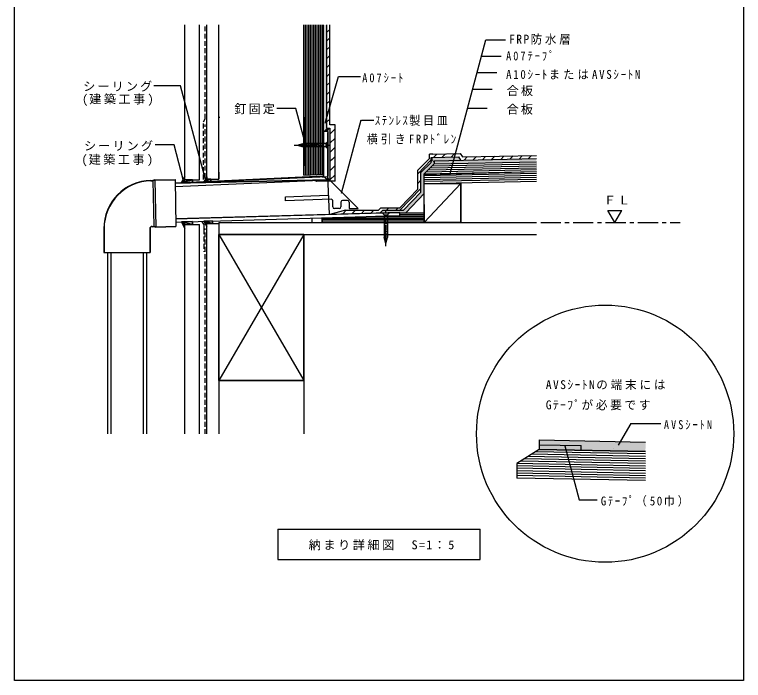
# Model space of a CAD drawing. Units: millimetres, scale not verified. Extents: x -407 to 493, y -580 to 705.
# Drawn here: x -407 to 493, y -580 to 242 of the extents above; entities that cross this region are included whole.
import ezdxf

# ---------------------------------------------------------------- set-up
doc = ezdxf.new("R2010")
doc.units = ezdxf.units.MM
doc.header["$LTSCALE"] = 5
doc.linetypes.add('CHAIN1', pattern=[8, 5, -1, 1, -1])
doc.linetypes.add('DASHED1', pattern=[1.8, 1.2, -0.6])
for name, color, linetype in [('0-0_境界寸法', 7, 'Continuous'), ('0-6', 3, 'Continuous'), ('A-0', 4, 'Continuous'), ('A-9', 4, 'Continuous'), ('F-0', 2, 'Continuous')]:
    doc.layers.add(name, color=color, linetype=linetype)
doc.styles.add('ＭＳ ゴシック', font='')
doc.styles.get('ＭＳ ゴシック').set_extended_font_data('MS Gothic')

msp = doc.modelspace()

# ---------------------------------------------------------------- linework, layer by layer
at = {"layer": '0-0_境界寸法'}
for p, q in [((325.321, 0.366), (342.641, 0.366)), ((333.981, -14.634), (325.321, 0.366)), ((333.981, -14.634), (342.641, 0.366))]:
    msp.add_line(p, q, dxfattribs=at)
at = {"layer": '0-0_境界寸法', "color": 2}
for p, q in [((-82.167, -393.205), (167.833, -393.205)), ((-82.167, -393.205), (-82.167, -430.705)), ((167.833, -430.705), (167.833, -393.205)), ((-82.167, -430.705), (167.833, -430.705))]:
    msp.add_line(p, q, dxfattribs=at)
at = {"layer": '0-6'}
msp.add_line((-49.826, 43.844), (-25.878, 44.895), dxfattribs=at)
at = {"layer": '0-6', "color": 7, "linetype": 'CHAIN1'}
msp.add_line((242.487, -14.634), (414.775, -14.634), dxfattribs=at)
at = {"layer": 'A-0', "color": 3}
for p, q in [((-407.167, -580.18), (-407.167, 704.82)), ((-196.814, 37.844), (-196.814, 229.287)), ((-49.814, 43.844), (-49.814, 229.287)), ((-37.815, 44.29), (-37.815, 229.016)), ((-25.814, 70.591), (-25.814, 229.287)), ((-154.814, 47.48), (-154.814, 115.479)), ((-49.814, 115.479), (-49.814, 55.48)), ((-25.814, 50.069), (-25.814, 97.836)), ((98.687, 44.521), (237.275, 48.202)), ((98.687, 33.398), (237.275, 36.2)), ((98.687, -14.634), (98.687, 33.398)), ((98.687, 33.398), (143.687, 33.398)), ((98.687, -14.634), (98.687, 30.379)), ((143.687, 33.398), (143.687, -14.634)), ((143.687, 30.379), (143.687, -14.634)), ((98.687, 2.866), (98.687, -14.634)), ((68.4, -6.102), (68.4, -2.102)), ((68.4, -2.634), (98.593, -2.634)), ((98.687, -2.634), (98.687, -14.634)), ((-196.814, -275.806), (-196.814, -17.102)), ((-154.814, -14.634), (237.275, -14.634)), ((-154.814, -14.634), (-154.814, -29.634)), ((143.687, -14.634), (98.687, -14.634)), ((143.687, -14.634), (98.687, -14.634)), ((-154.814, -29.634), (237.275, -29.634)), ((-154.814, -209.634), (-154.814, -29.634)), ((-154.814, -29.634), (-49.814, -29.634)), ((-154.814, -29.634), (-154.814, -209.634)), ((-49.814, -29.634), (-154.814, -29.634)), ((-49.814, -29.634), (-49.814, -209.634)), ((-49.814, -209.634), (-49.814, -29.634)), ((-49.814, -209.634), (-154.814, -209.634)), ((-154.814, -209.634), (-49.814, -209.634))]:
    msp.add_line(p, q, dxfattribs=at)
at = {"layer": 'A-0', "color": 7}
for p, q in [((-178.814, 37.844), (-178.814, 229.287)), ((-37.815, 229.016), (-37.815, 229.287)), ((-154.814, 47.48), (-154.814, 115.479)), ((-154.814, 115.479), (-153.753, 115.479)), ((-49.814, 115.479), (-49.814, 55.48)), ((98.687, 45.401), (110.937, 57.65)), ((110.856, 61.649), (110.937, 57.65)), ((110.937, 57.65), (237.275, 60.204)), ((110.937, 57.65), (237.275, 60.204)), ((110.937, 57.65), (237.275, 60.204)), ((98.687, 45.401), (237.275, 48.202)), ((98.687, -14.634), (98.687, 45.401)), ((-196.814, 42.407), (-201.54, 34.221)), ((-187.665, 37.844), (-187.665, 34.845)), ((-169.814, 41.65), (-173.394, 35.45)), ((-169.814, 41.65), (-169.814, 38.831)), ((-169.814, 38.831), (-164.673, 38.831)), ((-164.673, 38.831), (-164.673, 35.832)), ((98.687, 33.398), (237.275, 36.2)), ((98.687, 33.398), (143.687, 33.398)), ((143.687, -14.634), (143.687, 33.398)), ((98.687, 7.448), (98.687, -14.634)), ((-196.814, -21.529), (-201.215, -13.907)), ((-196.814, -17.102), (-178.814, -17.102)), ((-187.265, -13.503), (-187.265, -17.102)), ((-178.814, -275.806), (-178.814, -17.102)), ((-169.814, -19.662), (-173.598, -13.108)), ((-169.814, -15.776), (-154.814, -15.776)), ((-162.673, -12.791), (-162.673, -15.776)), ((-154.814, -15.776), (-154.814, -141.566)), ((-39.506, -14.634), (-39.506, -9.226)), ((98.687, -14.634), (143.687, -14.634)), ((-154.814, -209.634), (-154.814, -275.806)), ((-49.814, -209.634), (-49.814, -275.806))]:
    msp.add_line(p, q, dxfattribs=at)
at = {"layer": 'A-0', "color": 7, "linetype": 'DASHED1'}
for p, q in [((-171.814, 113.464), (-171.814, 229.287)), ((-173.914, 109.827), (-171.814, 113.464)), ((-173.914, 38.516), (-173.914, 109.827)), ((-171.814, 40.464), (-171.814, 106.248)), ((-175.895, -14.662), (-175.907, -14.662)), ((-174.596, -15.412), (-173.161, -17.898)), ((-173.451, -23.011), (-173.451, -50.82)), ((-173.25, -22.261), (-173.161, -22.106)), ((-172.96, -21.356), (-172.96, -18.648)), ((-171.814, -275.806), (-171.814, -22.183))]:
    msp.add_line(p, q, dxfattribs=at)
at = {"layer": 'A-0', "color": 2}
for p, q in [((-169.814, 38.831), (-169.814, 229.287)), ((-17.814, 105.836), (-17.814, 229.287)), ((-11.314, 105.836), (-17.814, 105.836)), ((-11.314, 36.504), (-11.314, 105.836)), ((109.246, 69.777), (105.246, 69.777)), ((105.246, 64.543), (105.246, 69.777)), ((107.247, 65.577), (140.844, 66.256)), ((110.856, 61.649), (237.194, 64.203)), ((140.991, 66.31), (143.607, 62.418)), ((107.247, 59.616), (94.687, 47.057)), ((110.937, 57.65), (237.275, 60.204)), ((94.687, 22.793), (94.687, 47.057)), ((-34.894, 36.555), (-37.25, 37.186)), ((-11.314, 36.504), (-34.506, 36.504)), ((90.687, 26.441), (68.61, 3.492)), ((94.687, 22.793), (73.21, 0.469)), ((98.687, 21.181), (75.775, -2.634)), ((1.33, 0.566), (-17.954, -4.601)), ((44.469, -2.795), (47.732, 0.469)), ((45.099, 3.492), (68.61, 3.492)), ((47.732, 0.469), (73.21, 0.469)), ((-169.814, -275.806), (-169.814, -15.776))]:
    msp.add_line(p, q, dxfattribs=at)
at = {"layer": 'A-0'}
for p, q in [((-47.814, 44.012), (-47.814, 229.287)), ((-45.814, 44.012), (-45.814, 229.287)), ((-43.814, 44.012), (-43.814, 229.287)), ((-41.814, 44.29), (-41.814, 229.287)), ((-39.814, 44.342), (-39.814, 229.287)), ((-35.814, 229.287), (-35.814, 44.29)), ((-33.814, 229.287), (-33.814, 44.569)), ((-31.814, 229.287), (-31.814, 44.619)), ((-29.814, 229.287), (-29.814, 44.729)), ((-27.814, 229.287), (-27.814, 44.84)), ((130.374, 44.414), (174.957, 210.799)), ((174.957, 210.799), (198.939, 210.799)), ((169.695, 190.799), (193.677, 190.799)), ((164.239, 170.799), (188.221, 170.799)), ((-202.266, 154.234), (-235.344, 154.234)), ((-170.815, 36.858), (-202.266, 154.234)), ((158.618, 149.823), (182.6, 149.823)), ((-59.943, 126.269), (-83.42, 126.269)), ((-48.051, 81.89), (-59.943, 126.269)), ((152.347, 126.418), (176.329, 126.418)), ((-3.466, 21.642), (20.746, 112.002)), ((21.102, 111.907), (36.494, 111.907)), ((-25.814, 42.733), (-25.814, 97.836)), ((-210.276, 81.237), (-233.753, 81.237)), ((-198.384, 36.858), (-210.276, 81.237)), ((-58.384, 80.982), (-50.734, 83.033)), ((-55.242, 80.14), (-55.561, 81.739)), ((-53.194, 79.592), (-53.72, 82.232)), ((-51.146, 79.043), (-51.88, 82.725)), ((-22.734, 83.033), (-50.734, 83.033)), ((-49.184, 78.932), (-50.002, 83.033)), ((-47.245, 78.932), (-48.063, 83.033)), ((-45.306, 78.932), (-46.124, 83.033)), ((-43.368, 78.932), (-44.185, 83.033)), ((-41.429, 78.932), (-42.247, 83.033)), ((-39.49, 78.932), (-40.308, 83.033)), ((-37.551, 78.932), (-38.369, 83.033)), ((-35.612, 78.932), (-36.43, 83.033)), ((-33.673, 78.932), (-34.491, 83.033)), ((-32.143, 80.982), (-32.552, 83.033)), ((-22.734, 83.033), (-20.685, 85.082)), ((-22.734, 83.033), (-22.734, 78.932)), ((-20.384, 85.082), (-20.685, 85.082)), ((-20.384, 85.082), (-20.384, 76.882)), ((-58.384, 80.982), (-50.734, 78.932)), ((-22.734, 78.932), (-50.734, 78.932)), ((-22.734, 78.932), (-20.685, 76.882)), ((110.039, 65.648), (114.107, 69.876)), ((120.906, 66.012), (124.906, 70.169)), ((132.295, 66.31), (136.217, 70.386)), ((147.91, 62.418), (151.832, 66.494)), ((159.222, 62.635), (163.145, 66.711)), ((170.533, 62.852), (174.456, 66.928)), ((181.845, 63.069), (185.768, 67.145)), ((193.156, 63.286), (197.079, 67.363)), ((204.469, 63.504), (208.391, 67.58)), ((215.78, 63.721), (219.702, 67.797)), ((227.092, 63.938), (231.014, 68.014)), ((90.687, 45.54), (107.247, 62.746)), ((106.037, 52.75), (237.275, 55.403)), ((108.487, 55.2), (237.275, 57.803)), ((237.275, 45.802), (98.687, 43)), ((101.138, 47.851), (237.275, 50.602)), ((103.587, 50.3), (237.275, 53.003)), ((-238.736, 37.331), (-236.518, 37.376)), ((-238.728, 36.931), (-236.467, 36.977)), ((-233.978, 37.577), (-236.467, 36.977)), ((-234.03, 37.976), (-209.035, 38.483)), ((-234.03, 37.976), (-232.851, -20.261)), ((-233.978, 37.577), (-209.027, 38.083)), ((-209.035, 38.483), (-207.856, -19.755)), ((-208.942, 33.897), (-20.685, 42.122)), ((-208.861, 29.897), (-20.506, 37.898)), ((-27.35, 41.831), (-25.814, 41.897)), ((-25.814, 41.897), (-25.814, 42.733)), ((-20.323, 40.015), (17.09, 2.603)), ((90.687, 33.529), (94.687, 37.686)), ((237.275, 43.401), (98.687, 40.599)), ((237.275, 41.001), (98.687, 38.199)), ((237.275, 38.6), (98.687, 35.799)), ((94.303, 27.315), (68.348, 0.335)), ((143.687, 33.398), (98.687, -14.634)), ((-72.61, 17.068), (-20.323, 19.068)), ((-72.61, 12.068), (-72.61, 17.068)), ((-16.18, 14.068), (-72.61, 12.068)), ((-14.18, 4.602), (-14.18, 12.068)), ((-4.18, 10.648), (-4.18, 10.629)), ((-4.18, 10.629), (-4.18, 4.602)), ((3.82, 12.648), (-2.18, 12.648)), ((5.82, 10.648), (5.82, 2.603)), ((-6.18, 2.603), (-12.18, 2.603)), ((-1.523, -3.531), (2.478, 0.469)), ((5.82, 2.603), (17.09, 2.603)), ((9.792, -3.531), (13.791, 0.469)), ((21.105, -3.531), (25.105, 0.469)), ((32.818, -3.132), (36.419, 0.469)), ((52.119, 0.469), (55.046, 3.395)), ((63.433, 0.469), (66.36, 3.395)), ((-208.051, -10.102), (47.129, -2.718)), ((-27.506, -8.963), (98.581, -8.963)), ((38.673, -6.963), (98.474, -6.963)), ((47.129, -2.715), (47.129, -3.015)), ((55.329, -3.015), (47.129, -3.015)), ((49.179, -5.065), (47.129, -3.015)), ((49.179, -5.065), (53.279, -5.065)), ((49.179, -5.065), (49.179, -33.064)), ((53.279, -5.065), (55.329, -3.015)), ((53.279, -5.065), (53.279, -33.064)), ((55.329, -2.715), (55.329, -3.015)), ((55.521, -2.475), (68.4, -2.102)), ((68.4, -4.799), (98.533, -4.799)), ((98.687, -10.963), (-27.506, -10.963)), ((98.687, -12.799), (-27.506, -12.799)), ((51.229, -14.474), (49.179, -14.882)), ((53.279, -16.004), (49.179, -16.821)), ((53.279, -17.942), (49.179, -18.76)), ((-296.632, -22.157), (-296.632, -51.863)), ((-240.281, -22.298), (-240.281, -51.863)), ((-239.881, -22.299), (-239.881, -51.863)), ((-237.44, -19.404), (-235.326, -19.362)), ((-237.432, -19.804), (-235.361, -19.762)), ((-235.361, -19.762), (-232.851, -20.261)), ((-235.326, -19.362), (-232.815, -19.861)), ((-232.851, -20.261), (-207.856, -19.755)), ((-232.815, -19.861), (-207.864, -19.356)), ((53.279, -19.881), (49.179, -20.699)), ((53.279, -21.82), (49.179, -22.638)), ((53.279, -23.759), (49.179, -24.577)), ((53.279, -25.698), (49.179, -26.516)), ((-49.814, -29.634), (-154.814, -209.634)), ((-154.814, -29.634), (-49.814, -209.634)), ((53.279, -27.637), (49.179, -28.455)), ((53.279, -29.576), (49.179, -30.394)), ((53.279, -31.514), (49.179, -32.332)), ((51.229, -40.715), (49.179, -33.064)), ((53.169, -33.476), (49.486, -34.21)), ((52.62, -35.524), (49.979, -36.05)), ((51.229, -40.715), (53.279, -33.064)), ((52.071, -37.572), (50.472, -37.891)), ((-292.456, -51.863), (-292.456, -275.806)), ((-288.457, -51.863), (-288.457, -275.806)), ((-248.457, -51.863), (-248.457, -275.806)), ((-244.457, -51.863), (-244.457, -275.806))]:
    msp.add_line(p, q, dxfattribs=at)
at = {"layer": 'A-0', "linetype": 'CHAIN1'}
for p, q in [((-61.98, 80.982), (-17.906, 80.982)), ((51.229, -43.715), (51.229, 0.359))]:
    msp.add_line(p, q, dxfattribs=at)
at = {"layer": 'A-0', "color": 7}
for points in [[(-154.814, 47.48), (-154.814, 38.831), (-154.814, 229.287)], [(-27.506, -14.634), (-27.506, -8.879), (-27.506, -14.634)]]:
    msp.add_lwpolyline(points, dxfattribs=at)
at = {"layer": 'A-0'}
for points in [[(-20.384, 76.882), (-20.685, 76.882), (-20.685, 85.082)], [(-234.03, 37.976), (-236.518, 37.376), (-235.361, -19.762)], [(47.129, -2.715), (55.329, -2.715), (55.521, -2.475)], [(-297.032, -22.157), (-297.032, -51.863), (-239.881, -51.863)]]:
    msp.add_lwpolyline(points, dxfattribs=at)
at = {"layer": 'A-0', "color": 2}
for points in [[(90.687, 26.441), (90.687, 49.984), (105.246, 64.543)], [(109.246, 69.777), (143.021, 70.46), (145.746, 66.406), (237.194, 68.255)], [(1.33, 0.566), (42.173, 0.566), (45.099, 3.492)]]:
    msp.add_lwpolyline(points, dxfattribs=at)
at = {"layer": 'A-0'}
for centre, radius, start, end in [((-237.532, -22.157), 59.5, 91.16, 180), ((-237.532, -22.157), 59.1, 91.16008, 180), ((-16.18, 12.068), 2, 0, 94.05966), ((-2.18, 10.648), 2, 91.42625, 180.52075), ((-2.18, 10.648), 2, 90, 91.42625), ((3.82, 10.648), 2, 0, 90), ((-12.18, 4.602), 2, 180, 270), ((-6.18, 4.602), 2, 270, 0), ((-237.381, -22.304), 2.9, 91.16042, 179.88776), ((-237.381, -22.304), 2.5, 91.15977, 179.89917)]:
    msp.add_arc(centre, radius, start, end, dxfattribs=at)
at = {"layer": 'A-0', "color": 2}
msp.add_arc((-34.506, 38.004), 1.5, 254.99998, 270, dxfattribs=at)
at = {"layer": 'A-0', "color": 7, "linetype": 'DASHED1'}
for centre, start, end in [((-175.895, -16.162), 30, 90), ((-174.46, -18.648), 0, 29.99998), ((-171.951, -23.011), 149.99998, 179.99998), ((-174.46, -21.356), 330, 0)]:
    msp.add_arc(centre, 1.5, start, end, dxfattribs=at)
at = {"layer": 'A-0', "color": 9}
for points in [[(-25.814, 97.836), (-21.814, 101.836), (-21.814, 229.287)], [(-25.814, 97.836), (-21.814, 229.287), (-25.814, 229.287)], [(-25.814, 97.836), (-20.506, 97.836), (-21.814, 101.836)], [(-17.814, 101.836), (-21.814, 101.836), (-20.506, 97.836)], [(-17.814, 101.836), (-20.506, 97.836), (-20.506, 37.898)], [(-17.814, 101.836), (-20.506, 37.898), (-17.814, 37.898)], [(143.607, 62.418), (140.991, 66.31), (109.247, 65.648)], [(143.607, 62.418), (109.247, 65.648), (109.247, 61.616)], [(110.937, 57.65), (109.247, 61.616), (94.687, 47.057)], [(94.687, 47.057), (98.687, 45.401), (110.937, 57.65)], [(110.856, 61.649), (143.607, 62.418), (109.247, 61.616)], [(110.937, 57.65), (110.856, 61.649), (109.247, 61.616)], [(94.687, 47.057), (94.687, 22.793), (98.687, 45.401)], [(94.687, 22.793), (98.687, 21.181), (98.687, 45.401)], [(75.775, -2.634), (94.687, 22.793), (73.21, 0.469)], [(75.775, -2.634), (98.687, 21.181), (94.687, 22.793)], [(47.732, 0.469), (44.469, -2.795), (68.4, -2.102)], [(75.775, -2.634), (73.21, 0.469), (47.732, 0.469)], [(68.4, -2.102), (75.775, -2.634), (47.732, 0.469)], [(68.4, -2.102), (68.4, -2.634), (75.775, -2.634)]]:
    msp.add_solid(points, dxfattribs=at)
at = {"layer": 'A-0', "color": 7}
msp.add_solid([(110.937, 61.701), (110.937, 57.65), (237.194, 64.203), (237.275, 60.204)], dxfattribs=at)
at = {"layer": 'A-9'}
for p, q in [((-21.814, 220.077), (-18.012, 223.879)), ((-22.012, 209.405), (-18.012, 213.405)), ((-22.012, 198.405), (-18.012, 202.405)), ((-22.012, 187.405), (-18.012, 191.405)), ((-22.012, 176.405), (-18.012, 180.405)), ((-23.619, 108.05), (-7.314, 165.622)), ((-22.012, 165.405), (-18.012, 169.405)), ((-7.314, 165.622), (20.103, 165.622)), ((-22.012, 154.405), (-18.012, 158.405)), ((-22.012, 154.405), (-18.012, 158.405)), ((-22.014, 148.646), (-22.012, 148.648)), ((-22.012, 143.091), (-18.012, 147.091)), ((-22.012, 131.777), (-18.012, 135.777)), ((-22.012, 120.463), (-18.012, 124.463)), ((-22.012, 120.463), (-18.012, 124.463)), ((-22.012, 109.15), (-18.012, 113.15)), ((-22.012, 109.15), (-18.012, 113.15)), ((-17.814, 94.468), (-11.314, 100.968)), ((-25.814, 97.836), (-25.814, 42.733)), ((-17.814, 94.468), (-13.814, 98.468)), ((-17.816, 88.71), (-17.814, 88.712)), ((-17.814, 83.154), (-11.314, 89.655)), ((-17.814, 71.84), (-11.314, 78.341)), ((-17.814, 60.527), (-11.314, 67.027)), ((-17.814, 60.527), (-13.814, 64.527)), ((-17.814, 49.213), (-11.314, 55.713)), ((-17.814, 49.213), (-13.814, 53.213)), ((-25.814, 42.733), (-208.942, 33.897)), ((-208.942, 33.897), (-20.506, 37.898)), ((-20.506, 37.898), (-208.942, 33.897)), ((-208.861, 29.897), (-20.506, 37.898)), ((-25.814, 42.733), (-20.506, 37.898)), ((-20.685, 42.122), (-18.716, -4.239)), ((-17.814, 37.899), (-11.314, 44.399)), ((-208.942, 33.897), (-208.861, 29.897)), ((68.4, -2.102), (-208.051, -10.102)), ((-207.97, -14.103), (68.4, -6.102)), ((68.4, -6.102), (68.4, -2.102)), ((-208.051, -10.102), (-207.97, -14.103)), ((353.739, -262.829), (338.214, -289.72)), ((353.739, -262.829), (390.843, -262.829)), ((272.121, -290.645), (289.928, -357.101)), ((371.884, -306.454), (226.724, -303.519)), ((371.884, -303.454), (231.314, -300.612)), ((371.884, -300.453), (235.903, -297.704)), ((371.884, -312.455), (217.546, -309.335)), ((371.884, -309.454), (222.135, -306.427)), ((371.884, -318.456), (212.957, -315.243)), ((371.884, -321.456), (212.957, -318.244)), ((371.884, -324.457), (212.957, -321.244)), ((371.884, -327.458), (212.957, -324.245)), ((371.884, -330.458), (212.957, -327.246)), ((289.928, -357.101), (312.251, -357.101))]:
    msp.add_line(p, q, dxfattribs=at)
at = {"layer": 'A-9', "color": 2}
for p, q in [((-20.506, 97.836), (-25.814, 97.836)), ((-20.506, 97.836), (-20.506, 42.836)), ((-20.506, 37.898), (-20.506, 96.644)), ((107.247, 59.616), (107.247, 65.577)), ((-17.814, 37.898), (-20.506, 37.898)), ((240.492, -283.254), (371.988, -285.998))]:
    msp.add_line(p, q, dxfattribs=at)
at = {"layer": 'A-9', "color": 5}
for p, q in [((-196.814, 42.407), (-201.52, 34.255)), ((-196.814, 37.844), (-196.814, 42.407)), ((-187.665, 37.844), (-196.814, 37.844)), ((-187.665, 34.924), (-187.665, 37.844)), ((-169.814, 41.65), (-173.298, 35.617)), ((-173.298, 35.617), (-164.673, 36.033)), ((-169.814, 38.831), (-169.814, 41.65)), ((-164.673, 38.831), (-169.814, 38.831)), ((-164.673, 36.033), (-164.673, 38.831)), ((-201.52, 34.255), (-187.665, 34.924)), ((-187.265, -13.503), (-201.215, -13.907)), ((-201.215, -13.907), (-196.814, -21.529)), ((-196.814, -17.102), (-187.265, -17.102)), ((-196.814, -21.529), (-196.814, -17.102)), ((-187.265, -17.102), (-187.265, -13.503)), ((-162.673, -12.791), (-173.598, -13.108)), ((-173.598, -13.108), (-169.814, -19.662)), ((-169.814, -15.776), (-162.673, -15.776)), ((-169.814, -19.662), (-169.814, -15.776)), ((-162.673, -15.776), (-162.673, -12.791))]:
    msp.add_line(p, q, dxfattribs=at)
at = {"layer": 'A-9', "color": 7}
for p, q in [((-196.814, 37.844), (-178.814, 37.844)), ((-169.814, 38.831), (-154.814, 38.831)), ((240.492, -294.797), (371.884, -297.453))]:
    msp.add_line(p, q, dxfattribs=at)
at = {"layer": 'A-9', "color": 3}
for p, q in [((240.492, -283.254), (240.492, -294.797)), ((240.492, -294.797), (212.957, -312.242)), ((240.492, -289.025), (292.521, -290.094)), ((371.884, -297.453), (240.492, -294.797)), ((292.521, -295.848), (292.521, -290.094)), ((332.205, -293.396), (332.202, -293.396)), ((371.884, -315.455), (212.957, -312.242)), ((212.957, -312.242), (212.957, -330.246)), ((371.884, -333.459), (212.957, -330.246))]:
    msp.add_line(p, q, dxfattribs=at)
at = {"layer": 'A-9', "color": 2}
msp.add_lwpolyline([(-21.814, 229.287), (-21.814, 101.836), (-17.814, 101.836), (-17.814, 37.898)], dxfattribs=at)
at = {"layer": 'A-9', "color": 5}
for points in [[(-201.52, 34.255), (-196.814, 37.844), (-201.52, 34.255)], [(-201.52, 34.255), (-187.665, 37.844), (-201.52, 34.255)], [(-173.298, 35.617), (-169.814, 38.831), (-173.298, 35.617)], [(-173.298, 35.617), (-164.673, 38.831), (-173.298, 35.617)], [(-201.215, -13.907), (-187.265, -17.102), (-201.215, -13.907)], [(-201.215, -13.907), (-196.814, -17.102), (-201.215, -13.907)], [(-173.598, -13.108), (-162.673, -15.776), (-173.598, -13.108)], [(-173.598, -13.108), (-169.814, -15.776), (-173.598, -13.108)]]:
    msp.add_lwpolyline(points, dxfattribs=at)
at = {"layer": 'A-9', "color": 7}
msp.add_circle((322.048, -275.47), 158.804, dxfattribs=at)
at = {"layer": 'A-9', "color": 9}
for points in [[(107.247, 65.577), (107.247, 59.616), (109.247, 65.617), (109.247, 61.616)], [(240.492, -289.025), (240.492, -294.797), (292.521, -290.094), (292.521, -295.848)]]:
    msp.add_solid(points, dxfattribs=at)
at = {"layer": 'A-9', "color": 7}
for points in [[(240.492, -283.254), (240.492, -289.025), (292.521, -290.094)], [(292.521, -290.094), (371.988, -285.998), (240.492, -283.254)], [(292.521, -290.094), (371.884, -297.453), (371.988, -285.998)], [(292.521, -290.094), (292.521, -295.848), (371.884, -297.453)]]:
    msp.add_solid(points, dxfattribs=at)
at = {"layer": 'F-0'}
for p, q in [((492.833, 704.82), (492.833, -580.18)), ((492.833, -580.18), (-407.167, -580.18))]:
    msp.add_line(p, q, dxfattribs=at)

# ---------------------------------------------------------------- texts
at = {"layer": '0-0_境界寸法', "char_height": 11, "attachment_point": 7, "style": 'ＭＳ ゴシック'}
for s, insert in [('\\T1.17;ＦＬ', (320.444, 7.601)), ('\\T1.21;納まり詳細図\u3000S=1：5', (-44.042, -419.455))]:
    msp.add_mtext(s, dxfattribs=dict(at, insert=insert))
at = {"layer": 'A-0', "color": 7, "char_height": 11, "attachment_point": 7, "style": 'ＭＳ ゴシック'}
for s, insert in [('\\T1.24;\\W0.95;FRP防水層', (203.562, 205.044)), ('\\T1.39;\\W0.85;A07ﾃｰﾌﾟ', (199.753, 185)), ('\\T1.31;\\W0.9;A10ｼｰﾄまたはAVSｼｰﾄN', (199.753, 162.068)), ('\\T1.17;合板', (200.444, 141.457)), ('\\T1.17;釘固定', (-135.756, 118.978)), ('\\T1.17;合板', (200.444, 118.525)), ('\\T1.26;\\W0.9;ｽﾃﾝﾚｽ製目皿', (37.657, 104.65)), ('\\T1.28;\\W0.9;横引きFRPﾄﾞﾚﾝ', (27.73, 81.71))]:
    msp.add_mtext(s, dxfattribs=dict(at, insert=insert))
at = {"layer": 'A-9', "color": 7, "char_height": 11, "attachment_point": 7, "style": 'ＭＳ ゴシック'}
for s, insert in [('\\T1.39;\\W0.85;A07ｼｰﾄ', (22.102, 158.142)), ('\\T1.17;シーリング', (-322.468, 147.043)), ('\\T1.2;(建築工事)', (-323.882, 129.371)), ('\\T1.17;シーリング', (-321.408, 73.526)), ('\\T1.2;(建築工事)', (-324.589, 54.793)), ('\\T1.25;\\W0.95;AVSｼｰﾄNの端末には', (248.794, -221.608)), ('\\T1.24;\\W0.95;Gﾃｰﾌﾟが必要です', (248.794, -246.608)), ('\\T1.39;\\W0.85;AVSｼｰﾄN', (394.636, -270.277)), ('\\T1.28;\\W0.9;Gﾃｰﾌﾟ（50巾）', (316.756, -365.515))]:
    msp.add_mtext(s, dxfattribs=dict(at, insert=insert))

doc.saveas('drawing.dxf')
